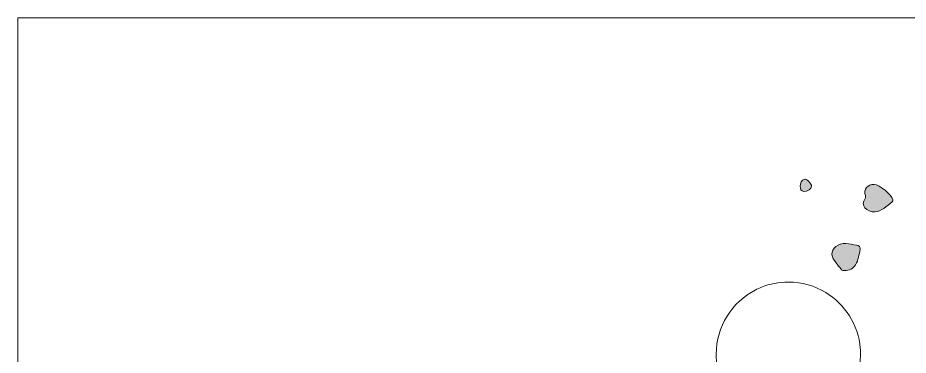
# Model space of a CAD drawing. Header units: inches. Extents: x 0 to 12, y -12 to 0.
# Drawn here: x 0 to 6.04, y -2.29 to 0 of the extents above; entities that cross this region are included whole.
import ezdxf

# ---------------------------------------------------------------- set-up
doc = ezdxf.new("R2010")
doc.units = ezdxf.units.IN
doc.header["$MEASUREMENT"] = 0
doc.layers.add('Layer 1', color=7, linetype='Continuous')

# ---------------------------------------------------------------- blocks, each defined once
blk = doc.blocks.new('block 2')
at = {"layer": 'Layer 1', "true_color": 0xffffff}
h = blk.add_hatch(color=7, dxfattribs=at)
h.dxf.hatch_style = 2
edge = h.paths.add_edge_path()
edge.add_spline(control_points=[(5.3288, -1.1771), (5.354, -1.179), (5.3823, -1.1592), (5.3816, -1.1415), (5.3811, -1.1258), (5.3494, -1.0903), (5.335, -1.0933), (5.3089, -1.0988), (5.3071, -1.1224), (5.3043, -1.1416), (5.3048, -1.1607), (5.309, -1.1756), (5.3288, -1.1771)], knot_values=[0, 0, 0, 0, 1, 1, 1, 2, 2, 2, 3, 3, 3, 4, 4, 4, 4], degree=3, periodic=1)
h = blk.add_hatch(color=7, dxfattribs=at)
h.dxf.hatch_style = 2
edge = h.paths.add_edge_path()
edge.add_spline(control_points=[(5.8118, -1.316), (5.8531, -1.3104), (5.8903, -1.2789), (5.9275, -1.2476), (5.9315, -1.2442), (5.9326, -1.2392), (5.9313, -1.2335), (5.9231, -1.1977), (5.8436, -1.1313), (5.8067, -1.1297), (5.761, -1.1277), (5.7327, -1.1626), (5.7458, -1.2054), (5.7481, -1.2128), (5.7496, -1.2178), (5.7441, -1.225), (5.7087, -1.2704), (5.7545, -1.3165), (5.8118, -1.316)], knot_values=[0, 0, 0, 0, 1, 1, 1, 2, 2, 2, 3, 3, 3, 4, 4, 4, 5, 5, 5, 6, 6, 6, 6], degree=3, periodic=1)
h = blk.add_hatch(color=7, dxfattribs=at)
h.dxf.hatch_style = 2
edge = h.paths.add_edge_path()
edge.add_spline(control_points=[(5.5832, -1.7073), (5.5871, -1.713), (5.6005, -1.7123), (5.6012, -1.7125), (5.6406, -1.7134), (5.6629, -1.6989), (5.6792, -1.6734), (5.6994, -1.6418), (5.7025, -1.6051), (5.7111, -1.5701), (5.7156, -1.5518), (5.7033, -1.5436), (5.6869, -1.5411), (5.6623, -1.5373), (5.6378, -1.5328), (5.613, -1.5305), (5.5649, -1.5261), (5.5134, -1.5641), (5.5194, -1.6041), (5.5255, -1.6455), (5.5602, -1.6738), (5.5832, -1.7073)], knot_values=[0, 0, 0, 0, 1, 1, 1, 2, 2, 2, 3, 3, 3, 4, 4, 4, 5, 5, 5, 6, 6, 6, 7, 7, 7, 7], degree=3, periodic=1)
at = {"layer": 'Layer 1', "lineweight": 0}
for points, knots in [([(5.3288, -1.1771), (5.354, -1.179), (5.3823, -1.1592), (5.3816, -1.1415), (5.3811, -1.1258), (5.3494, -1.0903), (5.335, -1.0933), (5.3089, -1.0988), (5.3071, -1.1224), (5.3043, -1.1416), (5.3048, -1.1607), (5.309, -1.1756), (5.3288, -1.1771)], [0, 0, 0, 0, 1, 1, 1, 2, 2, 2, 3, 3, 3, 4, 4, 4, 4]), ([(5.8118, -1.316), (5.8531, -1.3104), (5.8903, -1.2789), (5.9275, -1.2476), (5.9315, -1.2442), (5.9326, -1.2392), (5.9313, -1.2335), (5.9231, -1.1977), (5.8436, -1.1313), (5.8067, -1.1297), (5.761, -1.1277), (5.7327, -1.1626), (5.7458, -1.2054), (5.7481, -1.2128), (5.7496, -1.2178), (5.7441, -1.225), (5.7087, -1.2704), (5.7545, -1.3165), (5.8118, -1.316)], [0, 0, 0, 0, 1, 1, 1, 2, 2, 2, 3, 3, 3, 4, 4, 4, 5, 5, 5, 6, 6, 6, 6]), ([(5.5832, -1.7073), (5.5871, -1.713), (5.6005, -1.7123), (5.6012, -1.7125), (5.6406, -1.7134), (5.6629, -1.6989), (5.6792, -1.6734), (5.6994, -1.6418), (5.7025, -1.6051), (5.7111, -1.5701), (5.7156, -1.5518), (5.7033, -1.5436), (5.6869, -1.5411), (5.6623, -1.5373), (5.6378, -1.5328), (5.613, -1.5305), (5.5649, -1.5261), (5.5134, -1.5641), (5.5194, -1.6041), (5.5255, -1.6455), (5.5602, -1.6738), (5.5832, -1.7073)], [0, 0, 0, 0, 1, 1, 1, 2, 2, 2, 3, 3, 3, 4, 4, 4, 5, 5, 5, 6, 6, 6, 7, 7, 7, 7]), ([(4.9999, -1.8451), (5.0137, -1.8379), (5.0279, -1.8314), (5.0426, -1.8257), (5.0986, -1.8032), (5.1599, -1.7908), (5.2237, -1.7908), (5.3165, -1.7908), (5.4033, -1.8168), (5.4772, -1.8618), (5.6078, -1.9412), (5.6985, -2.0798), (5.7114, -2.2401), (5.7125, -2.2533), (5.7131, -2.2666), (5.7131, -2.2801), (5.7131, -2.5414), (5.5071, -2.7555), (5.2492, -2.7687), (5.2407, -2.7691), (5.2322, -2.7694), (5.2237, -2.7694), (5.1967, -2.7694), (5.17, -2.7672), (5.144, -2.7629), (5.0772, -2.7519), (5.0149, -2.7273), (4.96, -2.6921), (4.9213, -2.6671), (4.8861, -2.6369), (4.8558, -2.6023), (4.7803, -2.5162), (4.7344, -2.4034), (4.7344, -2.2801), (4.7344, -2.0911), (4.8424, -1.9265), (4.9999, -1.8451)], [0, 0, 0, 0, 1, 1, 1, 2, 2, 2, 3, 3, 3, 4, 4, 4, 5, 5, 5, 6, 6, 6, 7, 7, 7, 8, 8, 8, 9, 9, 9, 10, 10, 10, 11, 11, 11, 12, 12, 12, 12])]:
    blk.add_open_spline(points, degree=3, knots=knots, dxfattribs=at)

msp = doc.modelspace()

# ---------------------------------------------------------------- linework, layer by layer
at = {"layer": 'Layer 1', "lineweight": 0}
msp.add_lwpolyline([(12, -12), (0, -12), (0, 0), (12, 0), (12, -12)], dxfattribs=at)

# ---------------------------------------------------------------- block references
at = {"layer": 'Layer 1'}
msp.add_blockref('block 2', (0, 0), dxfattribs=at)

doc.saveas('drawing.dxf')
